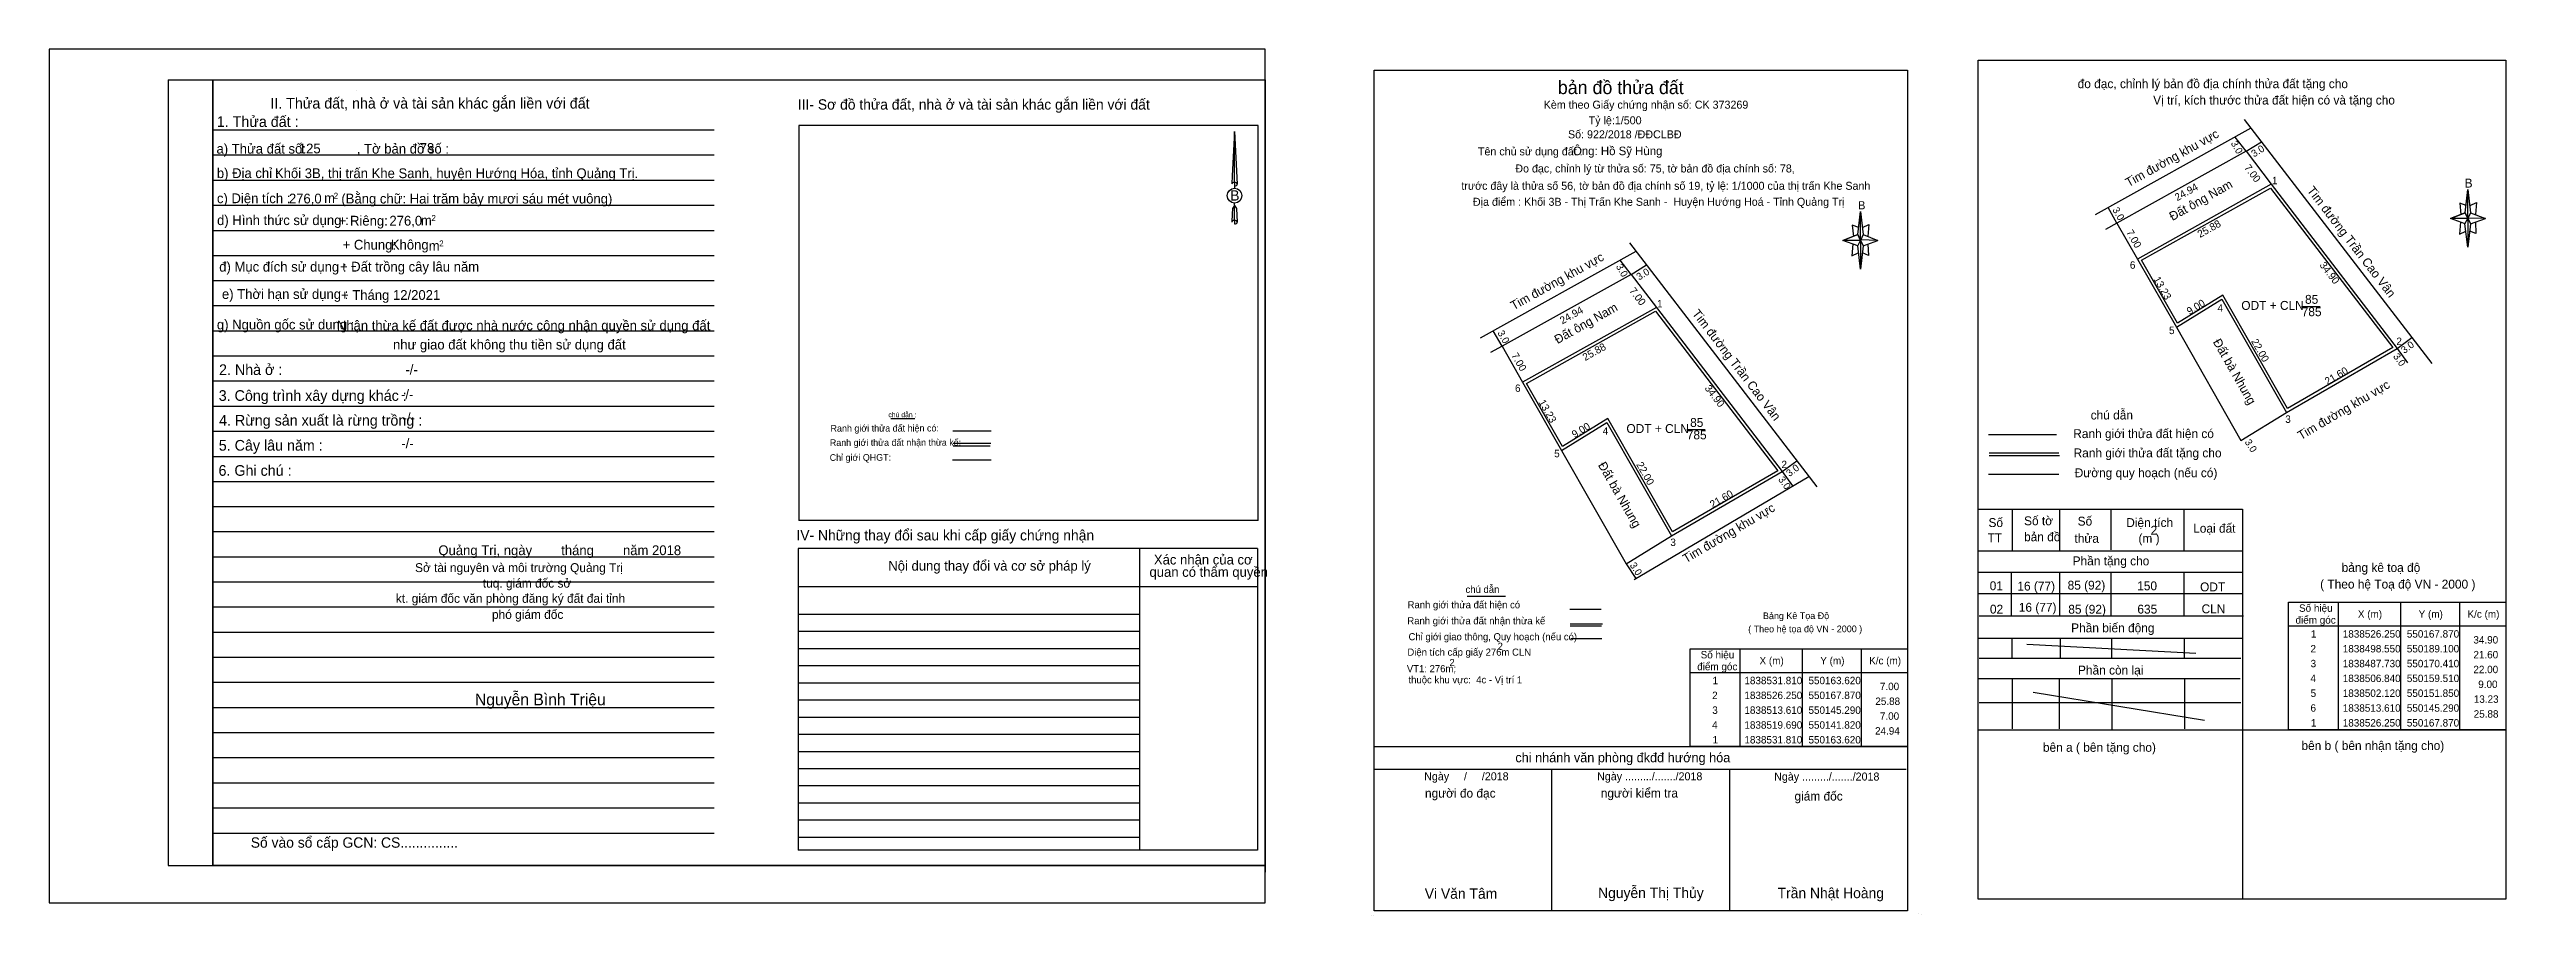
# Model space of a CAD drawing. Extents: x 549674 to 550876, y 1838420 to 1838681.
# Drawn here: x 549896.7 to 550311.2, y 1838423.6 to 1838569.8 of the extents above; entities that cross this region are included whole.
import ezdxf

# ---------------------------------------------------------------- set-up
doc = ezdxf.new("R2010")
doc.units = 0
for name, color, linetype in [('Level 1', 7, 'Continuous'), ('Level 10', 7, 'Continuous'), ('Level 16', 7, 'Continuous'), ('Level 18', 7, 'Continuous'), ('Level 2', 7, 'Continuous'), ('Level 28', 7, 'Continuous'), ('Level 34', 7, 'Continuous'), ('Level 5', 7, 'Continuous'), ('Level 55', 7, 'Continuous'), ('Level 63', 7, 'Continuous')]:
    doc.layers.add(name, color=color, linetype=linetype)

msp = doc.modelspace()

# ---------------------------------------------------------------- linework, layer by layer
at = {"layer": 'Level 1'}
for p, q in [((549916.75, 1838564.6), (550101.85, 1838564.6)), ((549916.75, 1838564.6), (549916.75, 1838432.1)), ((549924.25, 1838564.6), (549924.25, 1838432.1)), ((549924.25, 1838564.6), (549924.25, 1838432.1)), ((550101.85, 1838564.6), (550101.85, 1838430.98)), ((549924.33, 1838556.18), (550008.87, 1838556.18)), ((549924.33, 1838551.96), (550008.87, 1838551.96)), ((549924.33, 1838547.72), (550008.87, 1838547.72)), ((549924.33, 1838543.48), (550008.87, 1838543.48)), ((549924.33, 1838539.24), (550008.87, 1838539.24)), ((549924.33, 1838535), (550008.87, 1838535)), ((549924.33, 1838530.78), (550008.87, 1838530.78)), ((549924.33, 1838526.54), (550008.87, 1838526.54)), ((549924.33, 1838522.3), (550008.87, 1838522.3)), ((549924.33, 1838518.06), (550008.87, 1838518.06)), ((549924.33, 1838513.84), (550008.87, 1838513.84)), ((549924.33, 1838509.6), (550008.87, 1838509.6)), ((549924.33, 1838505.36), (550008.87, 1838505.36)), ((549924.33, 1838501.12), (550008.87, 1838501.12)), ((549924.33, 1838496.88), (550008.87, 1838496.88)), ((549924.33, 1838492.66), (550008.87, 1838492.66)), ((549924.33, 1838488.42), (550008.87, 1838488.42)), ((549924.33, 1838484.18), (550008.87, 1838484.18)), ((550222.25, 1838485.2), (550266.65, 1838485.2)), ((549924.33, 1838479.96), (550008.87, 1838479.96)), ((550222.25, 1838481.6), (550266.65, 1838481.6)), ((549924.33, 1838475.72), (550008.87, 1838475.72)), ((550222.25, 1838478), (550266.85, 1838478)), ((550222.35, 1838474.2), (550266.95, 1838474.2)), ((549924.33, 1838471.46), (550008.87, 1838471.46)), ((550222.15, 1838470.44), (550266.75, 1838470.44)), ((549924.33, 1838467.24), (550008.87, 1838467.24)), ((550222.35, 1838467.1), (550266.51, 1838467.1)), ((549924.33, 1838463.02), (550008.87, 1838463.02)), ((550222.23, 1838463.66), (550266.38, 1838463.66)), ((549924.33, 1838458.76), (550008.87, 1838458.76)), ((550222.35, 1838459.6), (550266.5, 1838459.6)), ((549924.33, 1838454.52), (550008.87, 1838454.52)), ((549924.33, 1838450.3), (550008.87, 1838450.3)), ((549924.33, 1838446.06), (550008.87, 1838446.06)), ((549924.33, 1838441.82), (550008.87, 1838441.82)), ((549924.33, 1838437.58), (550008.87, 1838437.58)), ((549916.75, 1838432.1), (550101.85, 1838432.1))]:
    msp.add_line(p, q, dxfattribs=at)
for points in [[(549896.65, 1838425.8), (550101.85, 1838425.8), (550101.85, 1838569.8), (549896.65, 1838569.8)], [(550222.16, 1838567.92), (550311.21, 1838567.92), (550311.21, 1838426.42), (550222.16, 1838426.42)], [(550271.5, 1838546.38), (550292.13, 1838519.47), (550274.35, 1838509.17), (550263.45, 1838528.3), (550255.79, 1838523.58), (550249.72, 1838534.19)], [(550167.74, 1838525.61), (550188.37, 1838498.7), (550170.59, 1838488.4), (550159.69, 1838507.53), (550152.03, 1838502.81), (550145.96, 1838513.42)]]:
    msp.add_lwpolyline(points, close=True, dxfattribs=at)
for points in [[(549924.25, 1838564.6), (550101.85, 1838564.6)], [(549924.25, 1838432.1), (549924.25, 1838564.6)], [(550101.85, 1838564.6), (550101.85, 1838432.1)], [(550101.85, 1838432.1), (549924.25, 1838432.1)]]:
    msp.add_lwpolyline(points, dxfattribs=at)
at = {"layer": 'Level 10'}
for p, q in [((550267.06, 1838557.92), (550298.7, 1838516.77)), ((550268.18, 1838556.46), (550241.89, 1838541.84)), ((550267.38, 1838552.58), (550265.53, 1838554.98)), ((550267.38, 1838552.58), (550269.95, 1838554.17)), ((550267.38, 1838552.58), (550245.58, 1838540.46)), ((550267.38, 1838552.58), (550271.63, 1838547.02)), ((550271.63, 1838547.02), (550249.05, 1838534.38)), ((550271.63, 1838547.02), (550292.86, 1838519.32)), ((550245.58, 1838540.46), (550243.65, 1838539.38)), ((550245.58, 1838540.46), (550244.09, 1838543.07)), ((550245.58, 1838540.46), (550249.05, 1838534.38)), ((550163.3, 1838537.15), (550194.94, 1838496)), ((550164.42, 1838535.69), (550138.13, 1838521.07)), ((550163.62, 1838531.81), (550161.77, 1838534.21)), ((550163.62, 1838531.81), (550166.19, 1838533.4)), ((550249.05, 1838534.38), (550255.61, 1838522.89)), ((550163.62, 1838531.81), (550141.82, 1838519.69)), ((550163.62, 1838531.81), (550167.87, 1838526.25)), ((550167.87, 1838526.25), (550145.29, 1838513.61)), ((550167.87, 1838526.25), (550189.1, 1838498.55)), ((550255.61, 1838522.89), (550263.27, 1838527.61)), ((550263.27, 1838527.61), (550274.17, 1838508.5)), ((550276.75, 1838526.41), (550279.85, 1838526.41)), ((550141.82, 1838519.69), (550140.33, 1838522.3)), ((550255.61, 1838522.89), (550266.51, 1838503.78)), ((550292.86, 1838519.32), (550295.33, 1838521.15)), ((550141.82, 1838519.69), (550139.89, 1838518.61)), ((550141.82, 1838519.69), (550145.29, 1838513.61)), ((550274.17, 1838508.5), (550292.86, 1838519.33)), ((550292.86, 1838519.32), (550294.62, 1838516.89)), ((550145.29, 1838513.61), (550151.85, 1838502.12)), ((550266.51, 1838503.78), (550274.17, 1838508.5)), ((550151.85, 1838502.12), (550159.51, 1838506.84)), ((550159.51, 1838506.84), (550170.41, 1838487.73)), ((550172.99, 1838505.64), (550176.09, 1838505.64)), ((550151.85, 1838502.12), (550162.75, 1838483.01)), ((550189.1, 1838498.55), (550191.57, 1838500.38)), ((550164.1, 1838480.33), (550193.6, 1838497.74)), ((550170.41, 1838487.73), (550189.1, 1838498.56)), ((550189.1, 1838498.55), (550190.86, 1838496.12)), ((550162.75, 1838483.01), (550170.41, 1838487.73)), ((550162.75, 1838483.01), (550164.38, 1838480.49))]:
    msp.add_line(p, q, dxfattribs=at)
at = {"layer": 'Level 16'}
msp.add_line((550142.4, 1838477.48), (550135.95, 1838477.48), dxfattribs=at)
at = {"layer": 'Level 18'}
for p, q in [((550096.67, 1838555.9), (550096.29, 1838548.44)), ((550096.67, 1838555.9), (550097.13, 1838547.04)), ((550096.67, 1838555.9), (550097.13, 1838547.04)), ((550096.67, 1838547.34), (550096.67, 1838555.9)), ((550096.67, 1838555.9), (550097.13, 1838547.04)), ((550096.29, 1838548.44), (550096.21, 1838547.06)), ((550096.67, 1838547.34), (550096.67, 1838547)), ((550096.67, 1838547), (550096.67, 1838546.74)), ((550096.67, 1838546.74), (550096.67, 1838546.4)), ((550096.67, 1838546.74), (550096.67, 1838546.4)), ((550096.67, 1838546.74), (550096.67, 1838546.4)), ((550097.13, 1838547.04), (550097.13, 1838547.06)), ((550096.29, 1838542), (550096.21, 1838540.64)), ((550096.33, 1838542.94), (550096.29, 1838542)), ((550096.67, 1838543.44), (550096.33, 1838542.94)), ((550096.67, 1838543.44), (550096.67, 1838543.84)), ((550096.67, 1838543.44), (550096.67, 1838543.84)), ((550096.67, 1838543.44), (550096.67, 1838543.84)), ((550096.67, 1838543.44), (550097.01, 1838542.94)), ((550096.67, 1838543.44), (550097.01, 1838542.94)), ((550096.67, 1838543.44), (550097.01, 1838542.94)), ((550096.67, 1838540.94), (550096.67, 1838543.44)), ((550096.67, 1838540.94), (550096.67, 1838540.6)), ((550096.67, 1838540.6), (550096.67, 1838540.34)), ((550097.01, 1838542.94), (550097.13, 1838540.64)), ((550097.01, 1838542.94), (550097.13, 1838540.64)), ((550097.01, 1838542.94), (550097.13, 1838540.64)), ((550097.13, 1838540.64), (550097.13, 1838540.64))]:
    msp.add_line(p, q, dxfattribs=at)
msp.add_ellipse((550096.68, 1838545.09), major_axis=(0, 1.26), ratio=0.983453, dxfattribs=at)
for centre, start_param, end_param in [((550096.68, 1838547.03), 1.570796, 3.074452), ((550096.68, 1838547.03), 0.067141, 1.570796), ((550096.68, 1838547.03), 4.712389, 6.283185), ((550096.68, 1838540.61), 2.491069, 3.074278), ((550096.68, 1838540.61), 1.570796, 2.491069), ((550096.68, 1838540.61), 0.067141, 1.570796), ((550096.68, 1838540.61), 4.712389, 6.283185)]:
    msp.add_ellipse(centre, major_axis=(0.454, 0), ratio=0.655448, start_param=start_param, end_param=end_param, dxfattribs=at)
at = {"layer": 'Level 2'}
for p, q in [((550080.63, 1838471.56), (550023.05, 1838471.56)), ((550080.63, 1838468.66), (550023.05, 1838468.66)), ((550080.63, 1838465.76), (550023.05, 1838465.76)), ((550080.63, 1838462.88), (550023.05, 1838462.88)), ((550080.65, 1838459.98), (550023.05, 1838459.98)), ((550080.65, 1838457.1), (550023.05, 1838457.1)), ((550080.65, 1838454.2), (550023.05, 1838454.2)), ((550080.65, 1838451.3), (550023.05, 1838451.3)), ((550080.65, 1838448.42), (550023.05, 1838448.42)), ((550080.67, 1838445.52), (550023.05, 1838445.52)), ((550080.67, 1838442.62), (550023.05, 1838442.62)), ((550080.67, 1838439.74), (550023.05, 1838439.74)), ((550080.67, 1838436.84), (550023.05, 1838436.84))]:
    msp.add_line(p, q, dxfattribs=at)
at = {"layer": 'Level 28'}
for p, q in [((550059.59, 1838561.24), (550059.59, 1838561.24)), ((550100.65, 1838556.92), (550023.13, 1838556.92)), ((550023.13, 1838556.92), (550023.13, 1838490.28)), ((550100.65, 1838490.28), (550100.65, 1838556.92)), ((550100.65, 1838490.28), (550023.13, 1838490.28)), ((550100.57, 1838485.58), (550023.05, 1838485.58)), ((550023.05, 1838485.58), (550023.05, 1838434.7)), ((550080.63, 1838485.58), (550080.67, 1838434.7)), ((550100.57, 1838485.58), (550100.53, 1838434.7)), ((550100.57, 1838479.12), (550023.05, 1838479.12)), ((550080.63, 1838474.44), (550023.05, 1838474.44)), ((550100.53, 1838434.7), (550023.05, 1838434.7))]:
    msp.add_line(p, q, dxfattribs=at)
at = {"layer": 'Level 5'}
for p, q in [((549948.47, 1838562.9), (549948.47, 1838562.9)), ((550304.36, 1838542.22), (550304.81, 1838546.12)), ((550201.83, 1838538.52), (550202.33, 1838542.42)), ((550304.36, 1838542.22), (550301.86, 1838541.22)), ((550301.86, 1838541.22), (550304.36, 1838542.22)), ((550304.36, 1838540.32), (550301.86, 1838541.22)), ((550304.81, 1838541.22), (550301.86, 1838541.22)), ((550303.56, 1838540.62), (550303.36, 1838538.62)), ((550304.51, 1838543.42), (550303.46, 1838543.82)), ((550303.46, 1838543.82), (550303.61, 1838541.92)), ((550304.81, 1838541.22), (550304.36, 1838542.22)), ((550304.36, 1838542.22), (550305.26, 1838540.32)), ((550307.76, 1838541.22), (550304.81, 1838541.32)), ((550304.81, 1838541.32), (550304.81, 1838541.22)), ((550304.81, 1838541.22), (550305.26, 1838540.32)), ((550305.16, 1838543.42), (550306.26, 1838543.92)), ((550305.26, 1838542.22), (550307.76, 1838541.22)), ((550305.26, 1838540.32), (550307.76, 1838541.22)), ((550305.26, 1838540.32), (550307.76, 1838541.22)), ((550306.26, 1838543.92), (550306.06, 1838541.92)), ((550306.06, 1838540.62), (550306.16, 1838538.72)), ((550201.83, 1838538.52), (550199.33, 1838537.52)), ((550199.33, 1838537.52), (550201.83, 1838538.52)), ((550201.83, 1838536.62), (550199.33, 1838537.52)), ((550202.33, 1838537.52), (550199.33, 1838537.52)), ((550201.03, 1838536.92), (550200.83, 1838534.92)), ((550202.03, 1838539.72), (550200.93, 1838540.12)), ((550200.93, 1838540.12), (550201.13, 1838538.22)), ((550202.33, 1838537.52), (550201.83, 1838538.52)), ((550201.83, 1838538.52), (550202.73, 1838536.62)), ((550205.23, 1838537.52), (550202.33, 1838537.62)), ((550202.33, 1838537.62), (550202.33, 1838537.52)), ((550202.33, 1838537.52), (550202.73, 1838536.62)), ((550202.73, 1838536.62), (550202.33, 1838532.72)), ((550202.63, 1838539.72), (550203.73, 1838540.22)), ((550202.73, 1838538.52), (550205.23, 1838537.52)), ((550202.73, 1838536.62), (550205.23, 1838537.52)), ((550202.73, 1838536.62), (550205.23, 1838537.52)), ((550203.73, 1838540.22), (550203.53, 1838538.22)), ((550203.53, 1838536.92), (550203.63, 1838535.02)), ((550303.36, 1838538.62), (550304.46, 1838539.12)), ((550305.26, 1838540.32), (550304.81, 1838536.42)), ((550306.16, 1838538.72), (550305.11, 1838539.12)), ((550200.83, 1838534.92), (550201.93, 1838535.42)), ((550203.63, 1838535.02), (550202.63, 1838535.42)), ((550223.9, 1838504.8), (550235.4, 1838504.8)), ((550224, 1838501.74), (550235.8, 1838501.74)), ((550224, 1838501.24), (550235.9, 1838501.24)), ((550223.9, 1838498.14), (550235.8, 1838498.14)), ((550222.25, 1838492.2), (550266.76, 1838492.2)), ((550227.91, 1838492.2), (550227.91, 1838485.2)), ((550235.91, 1838492.2), (550235.91, 1838485.2)), ((550244.55, 1838492.2), (550244.55, 1838485.34)), ((550256.85, 1838492.2), (550256.85, 1838485.2)), ((550266.76, 1838492.2), (550266.76, 1838426.42)), ((550227.75, 1838481.6), (550227.75, 1838474.2)), ((550235.91, 1838481.6), (550235.91, 1838474.2)), ((550244.55, 1838481.6), (550244.55, 1838474.2)), ((550256.85, 1838481.6), (550256.85, 1838474.2)), ((550153.26, 1838475.35), (550158.54, 1838475.35)), ((550153.33, 1838472.85), (550158.77, 1838472.85)), ((550153.33, 1838472.53), (550158.61, 1838472.53)), ((550153.45, 1838470.39), (550158.68, 1838470.39)), ((550227.85, 1838470.44), (550227.85, 1838467.1)), ((550236.01, 1838470.44), (550236.01, 1838467.1)), ((550244.65, 1838470.44), (550244.65, 1838467.1)), ((550256.95, 1838470.44), (550256.95, 1838467.1)), ((550227.88, 1838463.66), (550227.88, 1838455.14)), ((550235.86, 1838463.66), (550235.86, 1838455.14)), ((550244.7, 1838463.66), (550244.7, 1838455.02)), ((550256.98, 1838463.66), (550256.98, 1838455.14)), ((550222.16, 1838455.02), (550311.21, 1838455.02)), ((550120.24, 1838452.16), (550210.24, 1838452.16)), ((550120.24, 1838448.36), (550210.04, 1838448.36)), ((550120.24, 1838448.36), (550210.04, 1838448.36)), ((550120.24, 1838448.36), (550210.04, 1838448.36)), ((550120.24, 1838424.46), (550120.24, 1838448.36)), ((550150.24, 1838424.46), (550150.24, 1838448.36)), ((550180.24, 1838424.46), (550180.24, 1838448.36)), ((550210.24, 1838424.46), (550120.24, 1838424.46)), ((550119.76, 1838423.68), (550119.76, 1838423.68)), ((550119.76, 1838423.68), (550119.76, 1838423.68)), ((550119.76, 1838423.68), (550119.76, 1838423.68)), ((550120.16, 1838423.62), (550120.16, 1838423.62)), ((550120.16, 1838423.62), (550120.16, 1838423.62)), ((550120.16, 1838423.62), (550120.16, 1838423.62)), ((550212.14, 1838423.96), (550212.14, 1838423.96)), ((550212.14, 1838423.96), (550212.14, 1838423.96)), ((550212.14, 1838423.96), (550212.14, 1838423.96)), ((550212.14, 1838423.96), (550212.14, 1838423.96)), ((550212.14, 1838423.96), (550212.14, 1838423.96)), ((550212.14, 1838423.96), (550212.14, 1838423.96)), ((550212.14, 1838423.96), (550212.14, 1838423.96)), ((550212.14, 1838423.96), (550212.14, 1838423.96)), ((550212.14, 1838423.96), (550212.14, 1838423.96)), ((550212.54, 1838423.88), (550212.54, 1838423.88)), ((550212.54, 1838423.88), (550212.54, 1838423.88)), ((550212.54, 1838423.88), (550212.54, 1838423.88))]:
    msp.add_line(p, q, dxfattribs=at)
for points in [[(550120.24, 1838566.26), (550210.24, 1838566.26), (550210.24, 1838424.46), (550120.24, 1838424.46)], [(550304.81, 1838546.12), (550305.26, 1838542.22), (550304.81, 1838541.22)], [(550202.33, 1838542.42), (550202.73, 1838538.52), (550202.33, 1838537.52)], [(550304.81, 1838541.22), (550304.81, 1838536.42), (550304.31, 1838540.32)], [(550202.33, 1838537.52), (550202.33, 1838532.72), (550201.83, 1838536.62)]]:
    msp.add_lwpolyline(points, close=True, dxfattribs=at)
at = {"layer": 'Level 55'}
for p, q in [((550038.68, 1838507.5), (550042.75, 1838507.48)), ((550049.14, 1838505.4), (550055.64, 1838505.4)), ((550049.18, 1838503.36), (550055.58, 1838503.36)), ((550049.1, 1838500.54), (550055.6, 1838500.54)), ((550049.2, 1838502.92), (550055.44, 1838502.92)), ((550049.2, 1838502.92), (550055.44, 1838502.92))]:
    msp.add_line(p, q, dxfattribs=at)
at = {"layer": 'Level 63'}
for p, q in [((550282.91, 1838476.52), (550282.91, 1838455.02)), ((550293.41, 1838476.52), (550293.41, 1838455.02)), ((550303.41, 1838476.52), (550303.41, 1838455.02)), ((550274.51, 1838472.52), (550311.21, 1838472.52)), ((550181.94, 1838468.66), (550181.94, 1838452.16)), ((550192.44, 1838468.66), (550192.44, 1838452.16)), ((550202.44, 1838468.66), (550202.44, 1838452.16)), ((550230.38, 1838469.42), (550258.87, 1838467.92)), ((550173.54, 1838464.66), (550210.24, 1838464.66)), ((550231.42, 1838461.34), (550260.36, 1838456.61))]:
    msp.add_line(p, q, dxfattribs=at)
for points in [[(550274.51, 1838476.52), (550311.21, 1838476.52), (550311.21, 1838455.02), (550274.51, 1838455.02)], [(550173.54, 1838468.66), (550210.24, 1838468.66), (550210.24, 1838452.16), (550173.54, 1838452.16)]]:
    msp.add_lwpolyline(points, close=True, dxfattribs=at)

# ---------------------------------------------------------------- texts
at = {"layer": 'Level 1'}
msp.add_text('2', height=1.5, dxfattribs=at).set_placement((550251.25, 1838487.9))
at = {"layer": 'Level 10'}
for s, height, rotation, p in [('Tim đường khu vực', 1.5, 29.0787, (550247.54, 1838546.51)), ('3.0', 1.2, 299.7212, (550264.75, 1838553.93)), ('3.0', 1.2, 31.7441, (550268.71, 1838551.53)), ('7.00', 1.25, 307.3939, (550266.98, 1838549.78)), ('24.94', 1.25, 29.0725, (550255.76, 1838544.14)), ('Tim đường Trần Cao Vân', 1.5, 307.5565, (550277.57, 1838545.95)), ('3.0', 1.2, 299.7212, (550244.77, 1838542.72)), ('25.88', 1.25, 29.2396, (550259.61, 1838537.95)), ('7.00', 1.25, 299.7144, (550247.1, 1838538.93)), ('Tim đường khu vực', 1.5, 29.0787, (550143.78, 1838525.74)), ('3.0', 1.2, 299.7212, (550160.99, 1838533.16)), ('3.0', 1.2, 31.7441, (550164.95, 1838530.76)), ('34.90', 1.25, 307.4675, (550279.7, 1838533.36)), ('7.00', 1.25, 307.3939, (550163.22, 1838529.01)), ('13.23', 1.25, 299.7234, (550251.69, 1838531.02)), ('24.94', 1.25, 29.0725, (550152, 1838523.37)), ('Tim đường Trần Cao Vân', 1.5, 307.5565, (550173.81, 1838525.18)), ('9.00', 1.25, 31.6409, (550257.83, 1838524.93)), ('3.0', 1.2, 299.7212, (550141.01, 1838521.95)), ('25.88', 1.25, 29.2396, (550155.85, 1838517.18)), ('Đất bà Nhung', 1.5, 299.6997, (550261.72, 1838520.43)), ('22.00', 1.25, 299.6997, (550268.18, 1838520.52)), ('3.0', 1.2, 36.5344, (550294.07, 1838518.38)), ('7.00', 1.25, 299.7144, (550143.34, 1838518.16)), ('21.60', 1.25, 30.0674, (550281.1, 1838513.12)), ('3.0', 1.2, 305.9151, (550292.12, 1838517.98)), ('34.90', 1.25, 307.4675, (550175.94, 1838512.59)), ('Tim đường khu vực', 1.5, 30.5478, (550276.63, 1838503.84)), ('13.23', 1.25, 299.7234, (550147.93, 1838510.25)), ('9.00', 1.25, 31.6409, (550154.07, 1838504.16)), ('3.0', 1.2, 302.8958, (550267.08, 1838503.53)), ('Đất bà Nhung', 1.5, 299.6997, (550157.96, 1838499.66)), ('22.00', 1.25, 299.6997, (550164.42, 1838499.75)), ('3.0', 1.2, 36.5344, (550190.31, 1838497.61)), ('21.60', 1.25, 30.0674, (550177.34, 1838492.35)), ('3.0', 1.2, 305.9151, (550188.36, 1838497.21)), ('Tim đường khu vực', 1.5, 30.5478, (550172.87, 1838483.07)), ('3.0', 1.2, 302.8958, (550163.32, 1838482.76))]:
    msp.add_text(s, height=height, rotation=rotation, dxfattribs=at).set_placement(p)
for s, p in [('85', (550277.32, 1838526.85)), ('ODT + CLN', (550266.57, 1838525.83)), ('785', (550276.76, 1838524.76)), ('85', (550173.56, 1838506.08)), ('ODT + CLN', (550162.81, 1838505.06)), ('785', (550173, 1838503.99))]:
    msp.add_text(s, height=1.5, dxfattribs=at).set_placement(p)
at = {"layer": 'Level 16'}
for p in [(550132.94, 1838465.75), (550141.08, 1838468.49)]:
    msp.add_text('2', height=1.2, dxfattribs=at).set_placement(p)
at = {"layer": 'Level 18'}
for s, height, p in [('II. Thửa đất, nhà ở và tài sản khác gắn liền với đất', 1.8002, (549933.97, 1838559.78)), ('1. Thửa đất :', 1.8002, (549924.95, 1838556.68)), ('a) Thửa đất số:              , Tờ bản đồ số : ', 1.6502, (549924.89, 1838552.18)), ('125', 1.65, (549938.79, 1838552.22)), ('78', 1.65, (549959.18, 1838552.3)), ('b) Địa chỉ : ', 1.6502, (549924.95, 1838548.06)), (' Khối 3B, thị trấn Khe Sanh, huyện Hướng Hóa, tỉnh Quảng Trị.', 1.65, (549934.14, 1838548.05)), ('c) Diện tích :                                                   ', 1.6502, (549924.97, 1838543.82)), ('276,0', 1.65, (549937.11, 1838543.78)), (' m', 1.65, (549942.44, 1838543.86)), ('2', 1, (549944.67, 1838544.58)), ('(Bằng chữ: Hai trăm bảy mươi sáu mét vuông)', 1.65, (549945.96, 1838543.77)), ('B', 1.73, (550095.97, 1838544.26)), ('d) Hình thức sử dụng :', 1.65, (549924.99, 1838540.13)), ('+ Riêng: ', 1.65, (549945.52, 1838540.04)), ('276,0', 1.65, (549954.07, 1838540.04)), (' m', 1.65, (549958.76, 1838540.1)), ('2', 1, (549961.16, 1838540.82)), ('       + Chung:', 1.65, (549941.88, 1838535.99)), ('Không', 1.65, (549954.31, 1838536)), (' m', 1.65, (549960.1, 1838535.81)), ('2', 1, (549962.48, 1838536.53)), ('đ) Mục đích sử dụng :', 1.65, (549925.35, 1838532.28)), ('+ Đất trồng cây lâu năm', 1.65, (549945.72, 1838532.29)), ('e) Thời hạn sử dụng :', 1.65, (549925.81, 1838527.67)), ('+ Tháng 12/2021', 1.65, (549945.9, 1838527.51)), ('g) Nguồn gốc sử dụng :', 1.6502, (549924.96, 1838522.53)), ('Nhận thừa kế đất được nhà nước công nhận quyền sử dụng đất', 1.65, (549945.2, 1838522.37)), ('như giao đất không thu tiền sử dụng đất', 1.65, (549954.67, 1838519.15)), ('2. Nhà ở :', 1.8, (549925.32, 1838514.84)), ('3. Công trình xây dựng khác :', 1.8002, (549925.27, 1838510.48)), ('4. Rừng sản xuất là rừng trồng :', 1.8002, (549925.33, 1838506.3)), ('5. Cây lâu năm :', 1.8002, (549925.28, 1838502.08)), ('6. Ghi chú :', 1.8002, (549925.24, 1838497.84)), ('Sở tài nguyên và môi trường Quảng Trị', 1.5, (549958.4, 1838481.6)), ('Quảng Trị, ngày        tháng        năm 2018', 1.65, (549962.33, 1838484.46)), ('tuq. giám đốc sở', 1.5, (549969.84, 1838478.98)), ('kt. giám đốc văn phòng đăng ký đất đai tỉnh', 1.5, (549955.16, 1838476.42)), ('phó giám đốc', 1.5, (549971.38, 1838473.7)), ('Nguyễn Bình Triệu', 1.98, (549968.5, 1838459.13)), ('Số vào sổ cấp GCN: CS...............', 1.75, (549930.67, 1838435.11))]:
    msp.add_text(s, height=height, dxfattribs=at).set_placement(p)
at = {"layer": 'Level 2'}
msp.add_text('Tỷ lệ:1/500', height=1.35, dxfattribs=at).set_placement((550156.44, 1838557.12))
at = {"layer": 'Level 28'}
for s, height, p in [('III- Sơ đồ thửa đất, nhà ở và tài sản khác gắn liền với đất', 1.7502, (550022.99, 1838559.6)), ('-/-', 1.65, (549956.77, 1838514.94)), ('-/-', 1.65, (549956.03, 1838510.74)), ('-/-', 1.65, (549956.29, 1838506.8)), ('-/-', 1.65, (549956.08, 1838502.48)), ('IV- Những thay đổi sau khi cấp giấy chứng nhận', 1.7502, (550022.75, 1838486.94)), ('Nội dung thay đổi và cơ sở pháp lý', 1.6502, (550038.25, 1838481.84)), (' quan có thẩm quyền', 1.6502, (550081.71, 1838480.8)), ('Xác nhận của cơ', 1.6502, (550083.07, 1838482.88))]:
    msp.add_text(s, height=height, dxfattribs=at).set_placement(p)
at = {"layer": 'Level 34'}
msp.add_text('Ông: Hồ Sỹ Hùng', height=1.44, dxfattribs=at).set_placement((550153.79, 1838551.92))
at = {"layer": 'Level 5'}
for s, height, p in [('Kèm theo Giấy chứng nhận số: CK 373269', 1.35, (550148.85, 1838559.76)), ('bản đồ thửa đất', 2.25, (550151.23, 1838562.22)), ('đo đạc, chỉnh lý bản đồ địa chính thửa đất tặng cho', 1.5, (550238.95, 1838563.22)), ('Vị trí, kích thước thửa đất hiện có và tặng cho', 1.5, (550251.69, 1838560.46)), ('Tên chủ sử dụng đất :', 1.35, (550137.75, 1838551.88)), ('Số: 922/2018 /ĐĐCLBĐ', 1.35, (550152.95, 1838554.76)), ('Đo đạc, chỉnh lý từ thửa số: 75, tờ bản đồ địa chính số: 78, ', 1.35, (550144.06, 1838549)), ('trước đây là thửa số 56, tờ bản đồ địa chính số 19, tỷ lệ: 1/1000 của thị trấn Khe Sanh', 1.35, (550134.96, 1838546.08)), ('Địa điểm : Khối 3B - Thị Trấn Khe Sanh -  Huyện Hướng Hoá - Tỉnh Quảng Trị ', 1.35, (550136.91, 1838543.38)), ('B', 1.5, (550304.26, 1838546.46)), ('B', 1.38, (550201.91, 1838542.78)), ('chú dẫn', 1.5, (550241.15, 1838507.34)), ('Ranh giới thửa đất hiện có ', 1.5, (550238.21, 1838504.2)), ('Ranh giới thửa đất tặng cho', 1.5, (550238.27, 1838500.95)), ('Đường quy hoạch (nếu có)', 1.5, (550238.46, 1838497.6)), ('Số', 1.5, (550223.91, 1838489.2)), ('Số tờ', 1.5, (550229.91, 1838489.5)), ('Số', 1.5, (550238.95, 1838489.44)), ('Diện tích', 1.5, (550247.15, 1838489.2)), ('TT', 1.5, (550223.75, 1838486.64)), ('bản đồ', 1.5, (550229.91, 1838486.8)), ('thửa', 1.5, (550238.41, 1838486.54)), ('(m )', 1.5, (550249.21, 1838486.54)), ('Loại đất', 1.5, (550258.45, 1838488.24)), ('Phần tặng cho', 1.5, (550238.11, 1838482.74)), ('bảng kê toạ độ', 1.5, (550283.5, 1838481.62)), ('chú dẫn', 1.2, (550135.66, 1838478.08)), ('01', 1.5, (550224.11, 1838478.54)), ('16 (77)', 1.5, (550228.78, 1838478.49)), ('85 (92)', 1.5, (550237.26, 1838478.64)), ('150', 1.5, (550249, 1838478.53)), ('ODT', 1.5, (550259.61, 1838478.35)), ('( Theo hệ Toạ độ VN - 2000 )', 1.5, (550279.87, 1838478.82)), ('Ranh giới thửa đất nhận thừa kế', 1.2, (550125.84, 1838472.79)), ('Ranh giới thửa đất hiện có ', 1.2, (550125.88, 1838475.49)), ('02', 1.5, (550224.15, 1838474.6)), ('16 (77)', 1.5, (550229.02, 1838474.91)), ('85 (92)', 1.5, (550237.37, 1838474.58)), ('635', 1.5, (550249.03, 1838474.6)), ('CLN', 1.5, (550259.86, 1838474.65)), ('Chỉ giới giao thông, Quy hoạch (nếu có)', 1.2, (550126.04, 1838470.1)), ('Phần biến động', 1.5, (550237.86, 1838471.44)), ('VT1: 276m; ', 1.2, (550125.76, 1838464.71)), ('Diện tích cấp giấy 276m CLN', 1.2, (550125.85, 1838467.5)), ('Phần còn lại', 1.5, (550239.01, 1838464.32)), ('thuộc khu vực:  4c - Vị trí 1', 1.2, (550126.04, 1838462.84)), ('chi nhánh văn phòng đkđđ hướng hóa', 1.6, (550144.07, 1838449.52)), ('bên a ( bên tặng cho)', 1.5, (550233.09, 1838451.29)), ('bên b ( bên nhận tặng cho)', 1.5, (550276.72, 1838451.59)), ('Ngày     /     /2018', 1.35, (550128.68, 1838446.48)), ('người đo đạc', 1.5, (550128.82, 1838443.56)), ('Ngày ........./......./2018', 1.35, (550157.86, 1838446.48)), ('người kiểm tra', 1.5, (550158.48, 1838443.58)), ('Ngày ........./......./2018', 1.35, (550187.74, 1838446.44)), ('giám đốc', 1.5, (550191.17, 1838443.06)), ('Nguyễn Thị Thủy', 1.75, (550158.03, 1838426.62)), ('Trần Nhật Hoàng', 1.75, (550188.32, 1838426.6)), ('Vi Văn Tâm', 1.75, (550128.78, 1838426.5))]:
    msp.add_text(s, height=height, dxfattribs=at).set_placement(p)
at = {"layer": 'Level 55'}
for s, height, rotation, p in [('chú dẫn :', 0.832, 359.9758, (550038.27, 1838507.72)), ('Ranh giới thửa đất nhận thừa kế:', 1.12, 0.1267, (550028.4, 1838502.87)), ('Ranh giới thửa đất hiện có:', 1.13, 0.1267, (550028.5, 1838505.28)), ('Chỉ giới QHGT:', 1.125, 0.1267, (550028.37, 1838500.36)), ('Bảng Kê Tọa Độ', 1.13, 0.1267, (550185.85, 1838473.66)), ('( Theo hệ tọa độ VN - 2000 )', 1.13, 0.1267, (550183.36, 1838471.42))]:
    msp.add_text(s, height=height, rotation=rotation, dxfattribs=at).set_placement(p)
at = {"layer": 'Level 63'}
for p in [(550254.94, 1838540.8), (550151.18, 1838520.03)]:
    msp.add_text('Đất ông Nam', height=1.5, rotation=29.2396, dxfattribs=at).set_placement(p)
for s, p in [(' 1', (550271.28, 1838547.02)), (' 6', (550247.3, 1838532.76)), (' 1', (550167.52, 1838526.25)), (' 4', (550262.09, 1838525.53)), (' 5', (550253.91, 1838521.74)), (' 2', (550292.27, 1838519.9)), (' 6', (550143.54, 1838511.99)), (' 3', (550273.52, 1838506.77)), (' 4', (550158.33, 1838504.76)), (' 5', (550150.15, 1838500.97)), (' 2', (550188.51, 1838499.13)), (' 3', (550169.76, 1838486)), ('điểm góc', (550275.72, 1838472.9)), ('Số hiệu', (550276.31, 1838474.9)), ('X (m)', (550286.24, 1838473.9)), ('Y (m)', (550296.49, 1838473.9)), ('K/c (m)', (550304.74, 1838473.9)), (' 1', (550277.84, 1838470.55)), ('1838526.250', (550283.69, 1838470.55)), ('550167.870', (550294.5, 1838470.55)), ('34.90', (550305.73, 1838469.55)), ('điểm góc', (550174.75, 1838465.04)), ('Số hiệu', (550175.34, 1838467.04)), ('X (m)', (550185.27, 1838466.04)), ('Y (m)', (550195.52, 1838466.04)), ('K/c (m)', (550203.77, 1838466.04)), (' 2', (550277.78, 1838468.05)), (' 3', (550277.8, 1838465.55)), ('1838498.550', (550283.69, 1838468.05)), ('1838487.730', (550283.69, 1838465.55)), ('550189.100', (550294.5, 1838468.05)), ('550170.410', (550294.5, 1838465.55)), ('21.60', (550305.73, 1838467.05)), ('22.00', (550305.73, 1838464.55)), (' 1', (550176.87, 1838462.69)), ('1838531.810', (550182.72, 1838462.69)), ('550163.620', (550193.53, 1838462.69)), ('7.00', (550205.58, 1838461.69)), (' 4', (550277.77, 1838463.05)), (' 5', (550277.8, 1838460.55)), ('1838506.840', (550283.69, 1838463.05)), ('1838502.120', (550283.69, 1838460.55)), ('550159.510', (550294.5, 1838463.05)), ('550151.850', (550294.5, 1838460.55)), ('9.00', (550306.55, 1838462.05)), (' 2', (550176.81, 1838460.19)), (' 3', (550176.83, 1838457.69)), ('1838526.250', (550182.72, 1838460.19)), ('1838513.610', (550182.72, 1838457.69)), ('550167.870', (550193.53, 1838460.19)), ('550145.290', (550193.53, 1838457.69)), ('25.88', (550204.81, 1838459.19)), ('7.00', (550205.58, 1838456.69)), (' 6', (550277.78, 1838458.05)), ('1838513.610', (550283.69, 1838458.05)), ('550145.290', (550294.5, 1838458.05)), ('25.88', (550305.78, 1838457.05)), ('13.23', (550305.8, 1838459.55)), (' 4', (550176.8, 1838455.19)), (' 1', (550176.87, 1838452.69)), ('1838519.690', (550182.72, 1838455.19)), ('1838531.810', (550182.72, 1838452.69)), ('550141.820', (550193.53, 1838455.19)), ('550163.620', (550193.53, 1838452.69)), ('24.94', (550204.76, 1838454.19)), (' 1', (550277.84, 1838455.55)), ('1838526.250', (550283.69, 1838455.55)), ('550167.870', (550294.5, 1838455.55))]:
    msp.add_text(s, height=1.25, dxfattribs=at).set_placement(p)

doc.saveas('drawing.dxf')
